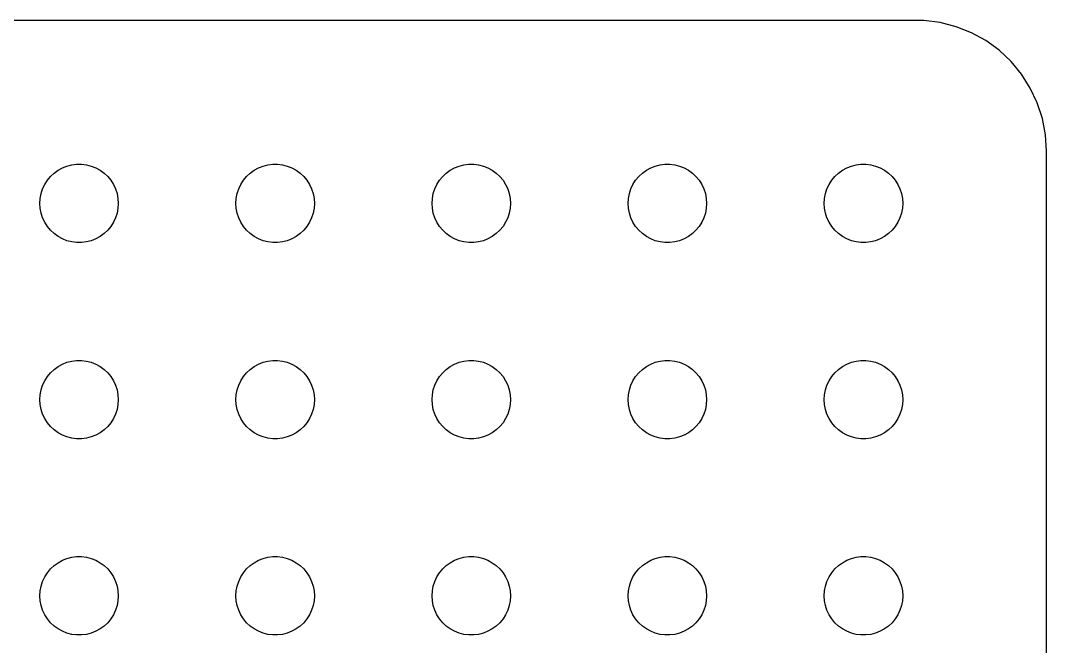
# Model space of a CAD drawing. Header units: metres. Extents: x -37 to 37, y 140 to 346.
# Drawn here: x -2.24 to 37, y 268.06 to 291.99 of the extents above; entities that cross this region are included whole.
import ezdxf

# ---------------------------------------------------------------- set-up
doc = ezdxf.new("R2010")
doc.units = ezdxf.units.M

msp = doc.modelspace()

# ---------------------------------------------------------------- linework, layer by layer
for p, q in [((32.3139, 291.99), (-32.3139, 291.99)), ((32.9369, 291.911), (32.3139, 291.99)), ((33.5451, 291.755), (32.9369, 291.911)), ((34.1289, 291.524), (33.5451, 291.755)), ((34.6791, 291.222), (34.1289, 291.524)), ((35.1871, 290.853), (34.6791, 291.222)), ((35.6448, 290.423), (35.1871, 290.853)), ((36.0451, 289.939), (35.6448, 290.423)), ((36.3815, 289.409), (36.0451, 289.939)), ((36.6489, 288.841), (36.3815, 289.409)), ((36.8429, 288.243), (36.6489, 288.841)), ((36.9606, 287.627), (36.8429, 288.243)), ((37, 287), (36.9606, 287.627)), ((37, 253), (37, 287)), ((-0.463516, 286.427), (-0.281067, 286.473)), ((-0.281067, 286.473), (-0.094177, 286.497)), ((-0.094177, 286.497), (0.094177, 286.497)), ((0.094177, 286.497), (0.281067, 286.473)), ((0.281067, 286.473), (0.463516, 286.427)), ((7.03647, 286.427), (7.21892, 286.473)), ((7.21892, 286.473), (7.40581, 286.497)), ((7.40581, 286.497), (7.59418, 286.497)), ((7.59418, 286.497), (7.78107, 286.473)), ((7.78107, 286.473), (7.96352, 286.427)), ((14.5365, 286.427), (14.7189, 286.473)), ((14.7189, 286.473), (14.9058, 286.497)), ((14.9058, 286.497), (15.0942, 286.497)), ((15.0942, 286.497), (15.2811, 286.473)), ((15.2811, 286.473), (15.4635, 286.427)), ((22.0365, 286.427), (22.2189, 286.473)), ((22.2189, 286.473), (22.4058, 286.497)), ((22.4058, 286.497), (22.5942, 286.497)), ((22.5942, 286.497), (22.7811, 286.473)), ((22.7811, 286.473), (22.9635, 286.427)), ((29.5365, 286.427), (29.7189, 286.473)), ((29.7189, 286.473), (29.9058, 286.497)), ((29.9058, 286.497), (30.0942, 286.497)), ((30.0942, 286.497), (30.2811, 286.473)), ((30.2811, 286.473), (30.4635, 286.427)), ((-1.09344, 286.027), (-0.956131, 286.156)), ((-0.956131, 286.156), (-0.803726, 286.266)), ((-0.803726, 286.266), (-0.638657, 286.357)), ((-0.638657, 286.357), (-0.463516, 286.427)), ((0.463516, 286.427), (0.638657, 286.357)), ((0.638657, 286.357), (0.803726, 286.266)), ((0.803726, 286.266), (0.956131, 286.156)), ((0.956131, 286.156), (1.09344, 286.027)), ((6.40654, 286.027), (6.54385, 286.156)), ((6.54385, 286.156), (6.69626, 286.266)), ((6.69626, 286.266), (6.86133, 286.357)), ((6.86133, 286.357), (7.03647, 286.427)), ((7.96352, 286.427), (8.13866, 286.357)), ((8.13866, 286.357), (8.30373, 286.266)), ((8.30373, 286.266), (8.45613, 286.156)), ((8.45613, 286.156), (8.59344, 286.027)), ((13.9065, 286.027), (14.0439, 286.156)), ((14.0439, 286.156), (14.1963, 286.266)), ((14.1963, 286.266), (14.3613, 286.357)), ((14.3613, 286.357), (14.5365, 286.427)), ((15.4635, 286.427), (15.6387, 286.357)), ((15.6387, 286.357), (15.8037, 286.266)), ((15.8037, 286.266), (15.9561, 286.156)), ((15.9561, 286.156), (16.0934, 286.027)), ((21.4065, 286.027), (21.5439, 286.156)), ((21.5439, 286.156), (21.6963, 286.266)), ((21.6963, 286.266), (21.8613, 286.357)), ((21.8613, 286.357), (22.0365, 286.427)), ((22.9635, 286.427), (23.1387, 286.357)), ((23.1387, 286.357), (23.3037, 286.266)), ((23.3037, 286.266), (23.4561, 286.156)), ((23.4561, 286.156), (23.5934, 286.027)), ((28.9065, 286.027), (29.0439, 286.156)), ((29.0439, 286.156), (29.1963, 286.266)), ((29.1963, 286.266), (29.3613, 286.357)), ((29.3613, 286.357), (29.5365, 286.427)), ((30.4635, 286.427), (30.6387, 286.357)), ((30.6387, 286.357), (30.8037, 286.266)), ((30.8037, 286.266), (30.9561, 286.156)), ((30.9561, 286.156), (31.0934, 286.027)), ((-1.39465, 285.552), (-1.31445, 285.723)), ((-1.31445, 285.723), (-1.21352, 285.882)), ((-1.21352, 285.882), (-1.09344, 286.027)), ((1.09344, 286.027), (1.21352, 285.882)), ((1.21352, 285.882), (1.31445, 285.723)), ((1.31445, 285.723), (1.39465, 285.552)), ((6.10533, 285.552), (6.18553, 285.723)), ((6.18553, 285.723), (6.28647, 285.882)), ((6.28647, 285.882), (6.40654, 286.027)), ((8.59344, 286.027), (8.71352, 285.882)), ((8.71352, 285.882), (8.81445, 285.723)), ((8.81445, 285.723), (8.89465, 285.552)), ((13.6053, 285.552), (13.6855, 285.723)), ((13.6855, 285.723), (13.7865, 285.882)), ((13.7865, 285.882), (13.9065, 286.027)), ((16.0934, 286.027), (16.2135, 285.882)), ((16.2135, 285.882), (16.3145, 285.723)), ((16.3145, 285.723), (16.3947, 285.552)), ((21.1053, 285.552), (21.1855, 285.723)), ((21.1855, 285.723), (21.2865, 285.882)), ((21.2865, 285.882), (21.4065, 286.027)), ((23.5934, 286.027), (23.7135, 285.882)), ((23.7135, 285.882), (23.8145, 285.723)), ((23.8145, 285.723), (23.8947, 285.552)), ((28.6053, 285.552), (28.6855, 285.723)), ((28.6855, 285.723), (28.7865, 285.882)), ((28.7865, 285.882), (28.9065, 286.027)), ((31.0934, 286.027), (31.2135, 285.882)), ((31.2135, 285.882), (31.3145, 285.723)), ((31.3145, 285.723), (31.3947, 285.552)), ((-1.48816, 285.188), (-1.45287, 285.373)), ((-1.45287, 285.373), (-1.39465, 285.552)), ((1.39465, 285.552), (1.45287, 285.373)), ((1.45287, 285.373), (1.48816, 285.188)), ((6.01183, 285.188), (6.04712, 285.373)), ((6.04712, 285.373), (6.10533, 285.552)), ((8.89465, 285.552), (8.95287, 285.373)), ((8.95287, 285.373), (8.98816, 285.188)), ((13.5118, 285.188), (13.5471, 285.373)), ((13.5471, 285.373), (13.6053, 285.552)), ((16.3947, 285.552), (16.4529, 285.373)), ((16.4529, 285.373), (16.4882, 285.188)), ((21.0118, 285.188), (21.0471, 285.373)), ((21.0471, 285.373), (21.1053, 285.552)), ((23.8947, 285.552), (23.9529, 285.373)), ((23.9529, 285.373), (23.9882, 285.188)), ((28.5118, 285.188), (28.5471, 285.373)), ((28.5471, 285.373), (28.6053, 285.552)), ((31.3947, 285.552), (31.4529, 285.373)), ((31.4529, 285.373), (31.4882, 285.188)), ((-1.5, 285), (-1.48816, 285.188)), ((-1.48816, 284.812), (-1.5, 285)), ((1.48816, 285.188), (1.5, 285)), ((1.5, 285), (1.48816, 284.812)), ((6, 285), (6.01183, 285.188)), ((6.01183, 284.812), (6, 285)), ((8.98816, 285.188), (9, 285)), ((9, 285), (8.98816, 284.812)), ((13.5, 285), (13.5118, 285.188)), ((13.5118, 284.812), (13.5, 285)), ((16.4882, 285.188), (16.5, 285)), ((16.5, 285), (16.4882, 284.812)), ((21, 285), (21.0118, 285.188)), ((21.0118, 284.812), (21, 285)), ((23.9882, 285.188), (24, 285)), ((24, 285), (23.9882, 284.812)), ((28.5, 285), (28.5118, 285.188)), ((28.5118, 284.812), (28.5, 285)), ((31.4882, 285.188), (31.5, 285)), ((31.5, 285), (31.4882, 284.812)), ((-1.45287, 284.627), (-1.48816, 284.812)), ((-1.39465, 284.448), (-1.45287, 284.627)), ((1.45287, 284.627), (1.39465, 284.448)), ((1.48816, 284.812), (1.45287, 284.627)), ((6.04712, 284.627), (6.01183, 284.812)), ((6.10533, 284.448), (6.04712, 284.627)), ((8.95287, 284.627), (8.89465, 284.448)), ((8.98816, 284.812), (8.95287, 284.627)), ((13.5471, 284.627), (13.5118, 284.812)), ((13.6053, 284.448), (13.5471, 284.627)), ((16.4529, 284.627), (16.3947, 284.448)), ((16.4882, 284.812), (16.4529, 284.627)), ((21.0471, 284.627), (21.0118, 284.812)), ((21.1053, 284.448), (21.0471, 284.627)), ((23.9529, 284.627), (23.8947, 284.448)), ((23.9882, 284.812), (23.9529, 284.627)), ((28.5471, 284.627), (28.5118, 284.812)), ((28.6053, 284.448), (28.5471, 284.627)), ((31.4529, 284.627), (31.3947, 284.448)), ((31.4882, 284.812), (31.4529, 284.627)), ((-1.31445, 284.277), (-1.39465, 284.448)), ((-1.21352, 284.118), (-1.31445, 284.277)), ((-1.09344, 283.973), (-1.21352, 284.118)), ((1.21352, 284.118), (1.09344, 283.973)), ((1.31445, 284.277), (1.21352, 284.118)), ((1.39465, 284.448), (1.31445, 284.277)), ((6.18553, 284.277), (6.10533, 284.448)), ((6.28647, 284.118), (6.18553, 284.277)), ((6.40654, 283.973), (6.28647, 284.118)), ((8.71352, 284.118), (8.59344, 283.973)), ((8.81445, 284.277), (8.71352, 284.118)), ((8.89465, 284.448), (8.81445, 284.277)), ((13.6855, 284.277), (13.6053, 284.448)), ((13.7865, 284.118), (13.6855, 284.277)), ((13.9065, 283.973), (13.7865, 284.118)), ((16.2135, 284.118), (16.0934, 283.973)), ((16.3145, 284.277), (16.2135, 284.118)), ((16.3947, 284.448), (16.3145, 284.277)), ((21.1855, 284.277), (21.1053, 284.448)), ((21.2865, 284.118), (21.1855, 284.277)), ((21.4065, 283.973), (21.2865, 284.118)), ((23.7135, 284.118), (23.5934, 283.973)), ((23.8145, 284.277), (23.7135, 284.118)), ((23.8947, 284.448), (23.8145, 284.277)), ((28.6855, 284.277), (28.6053, 284.448)), ((28.7865, 284.118), (28.6855, 284.277)), ((28.9065, 283.973), (28.7865, 284.118)), ((31.2135, 284.118), (31.0934, 283.973)), ((31.3145, 284.277), (31.2135, 284.118)), ((31.3947, 284.448), (31.3145, 284.277)), ((-0.956131, 283.844), (-1.09344, 283.973)), ((-0.803726, 283.734), (-0.956131, 283.844)), ((-0.638657, 283.643), (-0.803726, 283.734)), ((0.803726, 283.734), (0.638657, 283.643)), ((0.956131, 283.844), (0.803726, 283.734)), ((1.09344, 283.973), (0.956131, 283.844)), ((6.54385, 283.844), (6.40654, 283.973)), ((6.69626, 283.734), (6.54385, 283.844)), ((6.86133, 283.643), (6.69626, 283.734)), ((8.30373, 283.734), (8.13866, 283.643)), ((8.45613, 283.844), (8.30373, 283.734)), ((8.59344, 283.973), (8.45613, 283.844)), ((14.0439, 283.844), (13.9065, 283.973)), ((14.1963, 283.734), (14.0439, 283.844)), ((14.3613, 283.643), (14.1963, 283.734)), ((15.8037, 283.734), (15.6387, 283.643)), ((15.9561, 283.844), (15.8037, 283.734)), ((16.0934, 283.973), (15.9561, 283.844)), ((21.5439, 283.844), (21.4065, 283.973)), ((21.6963, 283.734), (21.5439, 283.844)), ((21.8613, 283.643), (21.6963, 283.734)), ((23.3037, 283.734), (23.1387, 283.643)), ((23.4561, 283.844), (23.3037, 283.734)), ((23.5934, 283.973), (23.4561, 283.844)), ((29.0439, 283.844), (28.9065, 283.973)), ((29.1963, 283.734), (29.0439, 283.844)), ((29.3613, 283.643), (29.1963, 283.734)), ((30.8037, 283.734), (30.6387, 283.643)), ((30.9561, 283.844), (30.8037, 283.734)), ((31.0934, 283.973), (30.9561, 283.844)), ((-0.463516, 283.573), (-0.638657, 283.643)), ((-0.281067, 283.527), (-0.463516, 283.573)), ((-0.094177, 283.503), (-0.281067, 283.527)), ((0.094177, 283.503), (-0.094177, 283.503)), ((0.281067, 283.527), (0.094177, 283.503)), ((0.463516, 283.573), (0.281067, 283.527)), ((0.638657, 283.643), (0.463516, 283.573)), ((7.03647, 283.573), (6.86133, 283.643)), ((7.21892, 283.527), (7.03647, 283.573)), ((7.40581, 283.503), (7.21892, 283.527)), ((7.59418, 283.503), (7.40581, 283.503)), ((7.78107, 283.527), (7.59418, 283.503)), ((7.96352, 283.573), (7.78107, 283.527)), ((8.13866, 283.643), (7.96352, 283.573)), ((14.5365, 283.573), (14.3613, 283.643)), ((14.7189, 283.527), (14.5365, 283.573)), ((14.9058, 283.503), (14.7189, 283.527)), ((15.0942, 283.503), (14.9058, 283.503)), ((15.2811, 283.527), (15.0942, 283.503)), ((15.4635, 283.573), (15.2811, 283.527)), ((15.6387, 283.643), (15.4635, 283.573)), ((22.0365, 283.573), (21.8613, 283.643)), ((22.2189, 283.527), (22.0365, 283.573)), ((22.4058, 283.503), (22.2189, 283.527)), ((22.5942, 283.503), (22.4058, 283.503)), ((22.7811, 283.527), (22.5942, 283.503)), ((22.9635, 283.573), (22.7811, 283.527)), ((23.1387, 283.643), (22.9635, 283.573)), ((29.5365, 283.573), (29.3613, 283.643)), ((29.7189, 283.527), (29.5365, 283.573)), ((29.9058, 283.503), (29.7189, 283.527)), ((30.0942, 283.503), (29.9058, 283.503)), ((30.2811, 283.527), (30.0942, 283.503)), ((30.4635, 283.573), (30.2811, 283.527)), ((30.6387, 283.643), (30.4635, 283.573)), ((-0.281067, 278.973), (-0.094177, 278.997)), ((-0.094177, 278.997), (0.094177, 278.997)), ((0.094177, 278.997), (0.281067, 278.973)), ((7.21892, 278.973), (7.40581, 278.997)), ((7.40581, 278.997), (7.59418, 278.997)), ((7.59418, 278.997), (7.78107, 278.973)), ((14.7189, 278.973), (14.9058, 278.997)), ((14.9058, 278.997), (15.0942, 278.997)), ((15.0942, 278.997), (15.2811, 278.973)), ((22.2189, 278.973), (22.4058, 278.997)), ((22.4058, 278.997), (22.5942, 278.997)), ((22.5942, 278.997), (22.7811, 278.973)), ((29.7189, 278.973), (29.9058, 278.997)), ((29.9058, 278.997), (30.0942, 278.997)), ((30.0942, 278.997), (30.2811, 278.973)), ((-1.09344, 278.527), (-0.956131, 278.656)), ((-0.956131, 278.656), (-0.803726, 278.766)), ((-0.803726, 278.766), (-0.638657, 278.857)), ((-0.638657, 278.857), (-0.463516, 278.927)), ((-0.463516, 278.927), (-0.281067, 278.973)), ((0.281067, 278.973), (0.463516, 278.927)), ((0.463516, 278.927), (0.638657, 278.857)), ((0.638657, 278.857), (0.803726, 278.766)), ((0.803726, 278.766), (0.956131, 278.656)), ((0.956131, 278.656), (1.09344, 278.527)), ((6.40654, 278.527), (6.54385, 278.656)), ((6.54385, 278.656), (6.69626, 278.766)), ((6.69626, 278.766), (6.86133, 278.857)), ((6.86133, 278.857), (7.03647, 278.927)), ((7.03647, 278.927), (7.21892, 278.973)), ((7.78107, 278.973), (7.96352, 278.927)), ((7.96352, 278.927), (8.13866, 278.857)), ((8.13866, 278.857), (8.30373, 278.766)), ((8.30373, 278.766), (8.45613, 278.656)), ((8.45613, 278.656), (8.59344, 278.527)), ((13.9065, 278.527), (14.0439, 278.656)), ((14.0439, 278.656), (14.1963, 278.766)), ((14.1963, 278.766), (14.3613, 278.857)), ((14.3613, 278.857), (14.5365, 278.927)), ((14.5365, 278.927), (14.7189, 278.973)), ((15.2811, 278.973), (15.4635, 278.927)), ((15.4635, 278.927), (15.6387, 278.857)), ((15.6387, 278.857), (15.8037, 278.766)), ((15.8037, 278.766), (15.9561, 278.656)), ((15.9561, 278.656), (16.0934, 278.527)), ((21.4065, 278.527), (21.5439, 278.656)), ((21.5439, 278.656), (21.6963, 278.766)), ((21.6963, 278.766), (21.8613, 278.857)), ((21.8613, 278.857), (22.0365, 278.927)), ((22.0365, 278.927), (22.2189, 278.973)), ((22.7811, 278.973), (22.9635, 278.927)), ((22.9635, 278.927), (23.1387, 278.857)), ((23.1387, 278.857), (23.3037, 278.766)), ((23.3037, 278.766), (23.4561, 278.656)), ((23.4561, 278.656), (23.5934, 278.527)), ((28.9065, 278.527), (29.0439, 278.656)), ((29.0439, 278.656), (29.1963, 278.766)), ((29.1963, 278.766), (29.3613, 278.857)), ((29.3613, 278.857), (29.5365, 278.927)), ((29.5365, 278.927), (29.7189, 278.973)), ((30.2811, 278.973), (30.4635, 278.927)), ((30.4635, 278.927), (30.6387, 278.857)), ((30.6387, 278.857), (30.8037, 278.766)), ((30.8037, 278.766), (30.9561, 278.656)), ((30.9561, 278.656), (31.0934, 278.527)), ((-1.39465, 278.052), (-1.31445, 278.223)), ((-1.31445, 278.223), (-1.21352, 278.382)), ((-1.21352, 278.382), (-1.09344, 278.527)), ((1.09344, 278.527), (1.21352, 278.382)), ((1.21352, 278.382), (1.31445, 278.223)), ((1.31445, 278.223), (1.39465, 278.052)), ((6.10533, 278.052), (6.18553, 278.223)), ((6.18553, 278.223), (6.28647, 278.382)), ((6.28647, 278.382), (6.40654, 278.527)), ((8.59344, 278.527), (8.71352, 278.382)), ((8.71352, 278.382), (8.81445, 278.223)), ((8.81445, 278.223), (8.89465, 278.052)), ((13.6053, 278.052), (13.6855, 278.223)), ((13.6855, 278.223), (13.7865, 278.382)), ((13.7865, 278.382), (13.9065, 278.527)), ((16.0934, 278.527), (16.2135, 278.382)), ((16.2135, 278.382), (16.3145, 278.223)), ((16.3145, 278.223), (16.3947, 278.052)), ((21.1053, 278.052), (21.1855, 278.223)), ((21.1855, 278.223), (21.2865, 278.382)), ((21.2865, 278.382), (21.4065, 278.527)), ((23.5934, 278.527), (23.7135, 278.382)), ((23.7135, 278.382), (23.8145, 278.223)), ((23.8145, 278.223), (23.8947, 278.052)), ((28.6053, 278.052), (28.6855, 278.223)), ((28.6855, 278.223), (28.7865, 278.382)), ((28.7865, 278.382), (28.9065, 278.527)), ((31.0934, 278.527), (31.2135, 278.382)), ((31.2135, 278.382), (31.3145, 278.223)), ((31.3145, 278.223), (31.3947, 278.052)), ((-1.48816, 277.688), (-1.45287, 277.873)), ((-1.45287, 277.873), (-1.39465, 278.052)), ((1.39465, 278.052), (1.45287, 277.873)), ((1.45287, 277.873), (1.48816, 277.688)), ((6.01183, 277.688), (6.04712, 277.873)), ((6.04712, 277.873), (6.10533, 278.052)), ((8.89465, 278.052), (8.95287, 277.873)), ((8.95287, 277.873), (8.98816, 277.688)), ((13.5118, 277.688), (13.5471, 277.873)), ((13.5471, 277.873), (13.6053, 278.052)), ((16.3947, 278.052), (16.4529, 277.873)), ((16.4529, 277.873), (16.4882, 277.688)), ((21.0118, 277.688), (21.0471, 277.873)), ((21.0471, 277.873), (21.1053, 278.052)), ((23.8947, 278.052), (23.9529, 277.873)), ((23.9529, 277.873), (23.9882, 277.688)), ((28.5118, 277.688), (28.5471, 277.873)), ((28.5471, 277.873), (28.6053, 278.052)), ((31.3947, 278.052), (31.4529, 277.873)), ((31.4529, 277.873), (31.4882, 277.688)), ((-1.5, 277.5), (-1.48816, 277.688)), ((-1.48816, 277.312), (-1.5, 277.5)), ((1.48816, 277.688), (1.5, 277.5)), ((1.5, 277.5), (1.48816, 277.312)), ((6, 277.5), (6.01183, 277.688)), ((6.01183, 277.312), (6, 277.5)), ((8.98816, 277.688), (9, 277.5)), ((9, 277.5), (8.98816, 277.312)), ((13.5, 277.5), (13.5118, 277.688)), ((13.5118, 277.312), (13.5, 277.5)), ((16.4882, 277.688), (16.5, 277.5)), ((16.5, 277.5), (16.4882, 277.312)), ((21, 277.5), (21.0118, 277.688)), ((21.0118, 277.312), (21, 277.5)), ((23.9882, 277.688), (24, 277.5)), ((24, 277.5), (23.9882, 277.312)), ((28.5, 277.5), (28.5118, 277.688)), ((28.5118, 277.312), (28.5, 277.5)), ((31.4882, 277.688), (31.5, 277.5)), ((31.5, 277.5), (31.4882, 277.312)), ((-1.45287, 277.127), (-1.48816, 277.312)), ((-1.39465, 276.948), (-1.45287, 277.127)), ((1.45287, 277.127), (1.39465, 276.948)), ((1.48816, 277.312), (1.45287, 277.127)), ((6.04712, 277.127), (6.01183, 277.312)), ((6.10533, 276.948), (6.04712, 277.127)), ((8.95287, 277.127), (8.89465, 276.948)), ((8.98816, 277.312), (8.95287, 277.127)), ((13.5471, 277.127), (13.5118, 277.312)), ((13.6053, 276.948), (13.5471, 277.127)), ((16.4529, 277.127), (16.3947, 276.948)), ((16.4882, 277.312), (16.4529, 277.127)), ((21.0471, 277.127), (21.0118, 277.312)), ((21.1053, 276.948), (21.0471, 277.127)), ((23.9529, 277.127), (23.8947, 276.948)), ((23.9882, 277.312), (23.9529, 277.127)), ((28.5471, 277.127), (28.5118, 277.312)), ((28.6053, 276.948), (28.5471, 277.127)), ((31.4529, 277.127), (31.3947, 276.948)), ((31.4882, 277.312), (31.4529, 277.127)), ((-1.31445, 276.777), (-1.39465, 276.948)), ((-1.21352, 276.618), (-1.31445, 276.777)), ((1.31445, 276.777), (1.21352, 276.618)), ((1.39465, 276.948), (1.31445, 276.777)), ((6.18553, 276.777), (6.10533, 276.948)), ((6.28647, 276.618), (6.18553, 276.777)), ((8.81445, 276.777), (8.71352, 276.618)), ((8.89465, 276.948), (8.81445, 276.777)), ((13.6855, 276.777), (13.6053, 276.948)), ((13.7865, 276.618), (13.6855, 276.777)), ((16.3145, 276.777), (16.2135, 276.618)), ((16.3947, 276.948), (16.3145, 276.777)), ((21.1855, 276.777), (21.1053, 276.948)), ((21.2865, 276.618), (21.1855, 276.777)), ((23.8145, 276.777), (23.7135, 276.618)), ((23.8947, 276.948), (23.8145, 276.777)), ((28.6855, 276.777), (28.6053, 276.948)), ((28.7865, 276.618), (28.6855, 276.777)), ((31.3145, 276.777), (31.2135, 276.618)), ((31.3947, 276.948), (31.3145, 276.777)), ((-1.09344, 276.473), (-1.21352, 276.618)), ((-0.956131, 276.344), (-1.09344, 276.473)), ((-0.803726, 276.234), (-0.956131, 276.344)), ((0.956131, 276.344), (0.803726, 276.234)), ((1.09344, 276.473), (0.956131, 276.344)), ((1.21352, 276.618), (1.09344, 276.473)), ((6.40654, 276.473), (6.28647, 276.618)), ((6.54385, 276.344), (6.40654, 276.473)), ((6.69626, 276.234), (6.54385, 276.344)), ((8.45613, 276.344), (8.30373, 276.234)), ((8.59344, 276.473), (8.45613, 276.344)), ((8.71352, 276.618), (8.59344, 276.473)), ((13.9065, 276.473), (13.7865, 276.618)), ((14.0439, 276.344), (13.9065, 276.473)), ((14.1963, 276.234), (14.0439, 276.344)), ((15.9561, 276.344), (15.8037, 276.234)), ((16.0934, 276.473), (15.9561, 276.344)), ((16.2135, 276.618), (16.0934, 276.473)), ((21.4065, 276.473), (21.2865, 276.618)), ((21.5439, 276.344), (21.4065, 276.473)), ((21.6963, 276.234), (21.5439, 276.344)), ((23.4561, 276.344), (23.3037, 276.234)), ((23.5934, 276.473), (23.4561, 276.344)), ((23.7135, 276.618), (23.5934, 276.473)), ((28.9065, 276.473), (28.7865, 276.618)), ((29.0439, 276.344), (28.9065, 276.473)), ((29.1963, 276.234), (29.0439, 276.344)), ((30.9561, 276.344), (30.8037, 276.234)), ((31.0934, 276.473), (30.9561, 276.344)), ((31.2135, 276.618), (31.0934, 276.473)), ((-0.638657, 276.143), (-0.803726, 276.234)), ((-0.463516, 276.073), (-0.638657, 276.143)), ((-0.281067, 276.027), (-0.463516, 276.073)), ((-0.094177, 276.003), (-0.281067, 276.027)), ((0.094177, 276.003), (-0.094177, 276.003)), ((0.281067, 276.027), (0.094177, 276.003)), ((0.463516, 276.073), (0.281067, 276.027)), ((0.638657, 276.143), (0.463516, 276.073)), ((0.803726, 276.234), (0.638657, 276.143)), ((6.86133, 276.143), (6.69626, 276.234)), ((7.03647, 276.073), (6.86133, 276.143)), ((7.21892, 276.027), (7.03647, 276.073)), ((7.40581, 276.003), (7.21892, 276.027)), ((7.59418, 276.003), (7.40581, 276.003)), ((7.78107, 276.027), (7.59418, 276.003)), ((7.96352, 276.073), (7.78107, 276.027)), ((8.13866, 276.143), (7.96352, 276.073)), ((8.30373, 276.234), (8.13866, 276.143)), ((14.3613, 276.143), (14.1963, 276.234)), ((14.5365, 276.073), (14.3613, 276.143)), ((14.7189, 276.027), (14.5365, 276.073)), ((14.9058, 276.003), (14.7189, 276.027)), ((15.0942, 276.003), (14.9058, 276.003)), ((15.2811, 276.027), (15.0942, 276.003)), ((15.4635, 276.073), (15.2811, 276.027)), ((15.6387, 276.143), (15.4635, 276.073)), ((15.8037, 276.234), (15.6387, 276.143)), ((21.8613, 276.143), (21.6963, 276.234)), ((22.0365, 276.073), (21.8613, 276.143)), ((22.2189, 276.027), (22.0365, 276.073)), ((22.4058, 276.003), (22.2189, 276.027)), ((22.5942, 276.003), (22.4058, 276.003)), ((22.7811, 276.027), (22.5942, 276.003)), ((22.9635, 276.073), (22.7811, 276.027)), ((23.1387, 276.143), (22.9635, 276.073)), ((23.3037, 276.234), (23.1387, 276.143)), ((29.3613, 276.143), (29.1963, 276.234)), ((29.5365, 276.073), (29.3613, 276.143)), ((29.7189, 276.027), (29.5365, 276.073)), ((29.9058, 276.003), (29.7189, 276.027)), ((30.0942, 276.003), (29.9058, 276.003)), ((30.2811, 276.027), (30.0942, 276.003)), ((30.4635, 276.073), (30.2811, 276.027)), ((30.6387, 276.143), (30.4635, 276.073)), ((30.8037, 276.234), (30.6387, 276.143)), ((-1.09344, 271.027), (-0.956131, 271.156)), ((-0.956131, 271.156), (-0.803726, 271.266)), ((-0.803726, 271.266), (-0.638657, 271.357)), ((-0.638657, 271.357), (-0.463516, 271.427)), ((-0.463516, 271.427), (-0.281067, 271.473)), ((-0.281067, 271.473), (-0.094177, 271.497)), ((-0.094177, 271.497), (0.094177, 271.497)), ((0.094177, 271.497), (0.281067, 271.473)), ((0.281067, 271.473), (0.463516, 271.427)), ((0.463516, 271.427), (0.638657, 271.357)), ((0.638657, 271.357), (0.803726, 271.266)), ((0.803726, 271.266), (0.956131, 271.156)), ((0.956131, 271.156), (1.09344, 271.027)), ((6.40654, 271.027), (6.54385, 271.156)), ((6.54385, 271.156), (6.69626, 271.266)), ((6.69626, 271.266), (6.86133, 271.357)), ((6.86133, 271.357), (7.03647, 271.427)), ((7.03647, 271.427), (7.21892, 271.473)), ((7.21892, 271.473), (7.40581, 271.497)), ((7.40581, 271.497), (7.59418, 271.497)), ((7.59418, 271.497), (7.78107, 271.473)), ((7.78107, 271.473), (7.96352, 271.427)), ((7.96352, 271.427), (8.13866, 271.357)), ((8.13866, 271.357), (8.30373, 271.266)), ((8.30373, 271.266), (8.45613, 271.156)), ((8.45613, 271.156), (8.59344, 271.027)), ((13.9065, 271.027), (14.0439, 271.156)), ((14.0439, 271.156), (14.1963, 271.266)), ((14.1963, 271.266), (14.3613, 271.357)), ((14.3613, 271.357), (14.5365, 271.427)), ((14.5365, 271.427), (14.7189, 271.473)), ((14.7189, 271.473), (14.9058, 271.497)), ((14.9058, 271.497), (15.0942, 271.497)), ((15.0942, 271.497), (15.2811, 271.473)), ((15.2811, 271.473), (15.4635, 271.427)), ((15.4635, 271.427), (15.6387, 271.357)), ((15.6387, 271.357), (15.8037, 271.266)), ((15.8037, 271.266), (15.9561, 271.156)), ((15.9561, 271.156), (16.0934, 271.027)), ((21.4065, 271.027), (21.5439, 271.156)), ((21.5439, 271.156), (21.6963, 271.266)), ((21.6963, 271.266), (21.8613, 271.357)), ((21.8613, 271.357), (22.0365, 271.427)), ((22.0365, 271.427), (22.2189, 271.473)), ((22.2189, 271.473), (22.4058, 271.497)), ((22.4058, 271.497), (22.5942, 271.497)), ((22.5942, 271.497), (22.7811, 271.473)), ((22.7811, 271.473), (22.9635, 271.427)), ((22.9635, 271.427), (23.1387, 271.357)), ((23.1387, 271.357), (23.3037, 271.266)), ((23.3037, 271.266), (23.4561, 271.156)), ((23.4561, 271.156), (23.5934, 271.027)), ((28.9065, 271.027), (29.0439, 271.156)), ((29.0439, 271.156), (29.1963, 271.266)), ((29.1963, 271.266), (29.3613, 271.357)), ((29.3613, 271.357), (29.5365, 271.427)), ((29.5365, 271.427), (29.7189, 271.473)), ((29.7189, 271.473), (29.9058, 271.497)), ((29.9058, 271.497), (30.0942, 271.497)), ((30.0942, 271.497), (30.2811, 271.473)), ((30.2811, 271.473), (30.4635, 271.427)), ((30.4635, 271.427), (30.6387, 271.357)), ((30.6387, 271.357), (30.8037, 271.266)), ((30.8037, 271.266), (30.9561, 271.156)), ((30.9561, 271.156), (31.0934, 271.027)), ((-1.31445, 270.723), (-1.21352, 270.882)), ((-1.21352, 270.882), (-1.09344, 271.027)), ((1.09344, 271.027), (1.21352, 270.882)), ((1.21352, 270.882), (1.31445, 270.723)), ((6.18553, 270.723), (6.28647, 270.882)), ((6.28647, 270.882), (6.40654, 271.027)), ((8.59344, 271.027), (8.71352, 270.882)), ((8.71352, 270.882), (8.81445, 270.723)), ((13.6855, 270.723), (13.7865, 270.882)), ((13.7865, 270.882), (13.9065, 271.027)), ((16.0934, 271.027), (16.2135, 270.882)), ((16.2135, 270.882), (16.3145, 270.723)), ((21.1855, 270.723), (21.2865, 270.882)), ((21.2865, 270.882), (21.4065, 271.027)), ((23.5934, 271.027), (23.7135, 270.882)), ((23.7135, 270.882), (23.8145, 270.723)), ((28.6855, 270.723), (28.7865, 270.882)), ((28.7865, 270.882), (28.9065, 271.027)), ((31.0934, 271.027), (31.2135, 270.882)), ((31.2135, 270.882), (31.3145, 270.723)), ((-1.48816, 270.188), (-1.45287, 270.373)), ((-1.45287, 270.373), (-1.39465, 270.552)), ((-1.39465, 270.552), (-1.31445, 270.723)), ((1.31445, 270.723), (1.39465, 270.552)), ((1.39465, 270.552), (1.45287, 270.373)), ((1.45287, 270.373), (1.48816, 270.188)), ((6.01183, 270.188), (6.04712, 270.373)), ((6.04712, 270.373), (6.10533, 270.552)), ((6.10533, 270.552), (6.18553, 270.723)), ((8.81445, 270.723), (8.89465, 270.552)), ((8.89465, 270.552), (8.95287, 270.373)), ((8.95287, 270.373), (8.98816, 270.188)), ((13.5118, 270.188), (13.5471, 270.373)), ((13.5471, 270.373), (13.6053, 270.552)), ((13.6053, 270.552), (13.6855, 270.723)), ((16.3145, 270.723), (16.3947, 270.552)), ((16.3947, 270.552), (16.4529, 270.373)), ((16.4529, 270.373), (16.4882, 270.188)), ((21.0118, 270.188), (21.0471, 270.373)), ((21.0471, 270.373), (21.1053, 270.552)), ((21.1053, 270.552), (21.1855, 270.723)), ((23.8145, 270.723), (23.8947, 270.552)), ((23.8947, 270.552), (23.9529, 270.373)), ((23.9529, 270.373), (23.9882, 270.188)), ((28.5118, 270.188), (28.5471, 270.373)), ((28.5471, 270.373), (28.6053, 270.552)), ((28.6053, 270.552), (28.6855, 270.723)), ((31.3145, 270.723), (31.3947, 270.552)), ((31.3947, 270.552), (31.4529, 270.373)), ((31.4529, 270.373), (31.4882, 270.188)), ((-1.5, 270), (-1.48816, 270.188)), ((-1.48816, 269.812), (-1.5, 270)), ((1.48816, 270.188), (1.5, 270)), ((1.5, 270), (1.48816, 269.812)), ((6, 270), (6.01183, 270.188)), ((6.01183, 269.812), (6, 270)), ((8.98816, 270.188), (9, 270)), ((9, 270), (8.98816, 269.812)), ((13.5, 270), (13.5118, 270.188)), ((13.5118, 269.812), (13.5, 270)), ((16.4882, 270.188), (16.5, 270)), ((16.5, 270), (16.4882, 269.812)), ((21, 270), (21.0118, 270.188)), ((21.0118, 269.812), (21, 270)), ((23.9882, 270.188), (24, 270)), ((24, 270), (23.9882, 269.812)), ((28.5, 270), (28.5118, 270.188)), ((28.5118, 269.812), (28.5, 270)), ((31.4882, 270.188), (31.5, 270)), ((31.5, 270), (31.4882, 269.812)), ((-1.45287, 269.627), (-1.48816, 269.812)), ((-1.39465, 269.448), (-1.45287, 269.627)), ((1.45287, 269.627), (1.39465, 269.448)), ((1.48816, 269.812), (1.45287, 269.627)), ((6.04712, 269.627), (6.01183, 269.812)), ((6.10533, 269.448), (6.04712, 269.627)), ((8.95287, 269.627), (8.89465, 269.448)), ((8.98816, 269.812), (8.95287, 269.627)), ((13.5471, 269.627), (13.5118, 269.812)), ((13.6053, 269.448), (13.5471, 269.627)), ((16.4529, 269.627), (16.3947, 269.448)), ((16.4882, 269.812), (16.4529, 269.627)), ((21.0471, 269.627), (21.0118, 269.812)), ((21.1053, 269.448), (21.0471, 269.627)), ((23.9529, 269.627), (23.8947, 269.448)), ((23.9882, 269.812), (23.9529, 269.627)), ((28.5471, 269.627), (28.5118, 269.812)), ((28.6053, 269.448), (28.5471, 269.627)), ((31.4529, 269.627), (31.3947, 269.448)), ((31.4882, 269.812), (31.4529, 269.627)), ((-1.31445, 269.277), (-1.39465, 269.448)), ((-1.21352, 269.118), (-1.31445, 269.277)), ((1.31445, 269.277), (1.21352, 269.118)), ((1.39465, 269.448), (1.31445, 269.277)), ((6.18553, 269.277), (6.10533, 269.448)), ((6.28647, 269.118), (6.18553, 269.277)), ((8.81445, 269.277), (8.71352, 269.118)), ((8.89465, 269.448), (8.81445, 269.277)), ((13.6855, 269.277), (13.6053, 269.448)), ((13.7865, 269.118), (13.6855, 269.277)), ((16.3145, 269.277), (16.2135, 269.118)), ((16.3947, 269.448), (16.3145, 269.277)), ((21.1855, 269.277), (21.1053, 269.448)), ((21.2865, 269.118), (21.1855, 269.277)), ((23.8145, 269.277), (23.7135, 269.118)), ((23.8947, 269.448), (23.8145, 269.277)), ((28.6855, 269.277), (28.6053, 269.448)), ((28.7865, 269.118), (28.6855, 269.277)), ((31.3145, 269.277), (31.2135, 269.118)), ((31.3947, 269.448), (31.3145, 269.277)), ((-1.09344, 268.973), (-1.21352, 269.118)), ((-0.956131, 268.844), (-1.09344, 268.973)), ((-0.803726, 268.734), (-0.956131, 268.844)), ((0.956131, 268.844), (0.803726, 268.734)), ((1.09344, 268.973), (0.956131, 268.844)), ((1.21352, 269.118), (1.09344, 268.973)), ((6.40654, 268.973), (6.28647, 269.118)), ((6.54385, 268.844), (6.40654, 268.973)), ((6.69626, 268.734), (6.54385, 268.844)), ((8.45613, 268.844), (8.30373, 268.734)), ((8.59344, 268.973), (8.45613, 268.844)), ((8.71352, 269.118), (8.59344, 268.973)), ((13.9065, 268.973), (13.7865, 269.118)), ((14.0439, 268.844), (13.9065, 268.973)), ((14.1963, 268.734), (14.0439, 268.844)), ((15.9561, 268.844), (15.8037, 268.734)), ((16.0934, 268.973), (15.9561, 268.844)), ((16.2135, 269.118), (16.0934, 268.973)), ((21.4065, 268.973), (21.2865, 269.118)), ((21.5439, 268.844), (21.4065, 268.973)), ((21.6963, 268.734), (21.5439, 268.844)), ((23.4561, 268.844), (23.3037, 268.734)), ((23.5934, 268.973), (23.4561, 268.844)), ((23.7135, 269.118), (23.5934, 268.973)), ((28.9065, 268.973), (28.7865, 269.118)), ((29.0439, 268.844), (28.9065, 268.973)), ((29.1963, 268.734), (29.0439, 268.844)), ((30.9561, 268.844), (30.8037, 268.734)), ((31.0934, 268.973), (30.9561, 268.844)), ((31.2135, 269.118), (31.0934, 268.973)), ((-0.638657, 268.643), (-0.803726, 268.734)), ((-0.463516, 268.573), (-0.638657, 268.643)), ((-0.281067, 268.527), (-0.463516, 268.573)), ((-0.094177, 268.503), (-0.281067, 268.527)), ((0.094177, 268.503), (-0.094177, 268.503)), ((0.281067, 268.527), (0.094177, 268.503)), ((0.463516, 268.573), (0.281067, 268.527)), ((0.638657, 268.643), (0.463516, 268.573)), ((0.803726, 268.734), (0.638657, 268.643)), ((6.86133, 268.643), (6.69626, 268.734)), ((7.03647, 268.573), (6.86133, 268.643)), ((7.21892, 268.527), (7.03647, 268.573)), ((7.40581, 268.503), (7.21892, 268.527)), ((7.59418, 268.503), (7.40581, 268.503)), ((7.78107, 268.527), (7.59418, 268.503)), ((7.96352, 268.573), (7.78107, 268.527)), ((8.13866, 268.643), (7.96352, 268.573)), ((8.30373, 268.734), (8.13866, 268.643)), ((14.3613, 268.643), (14.1963, 268.734)), ((14.5365, 268.573), (14.3613, 268.643)), ((14.7189, 268.527), (14.5365, 268.573)), ((14.9058, 268.503), (14.7189, 268.527)), ((15.0942, 268.503), (14.9058, 268.503)), ((15.2811, 268.527), (15.0942, 268.503)), ((15.4635, 268.573), (15.2811, 268.527)), ((15.6387, 268.643), (15.4635, 268.573)), ((15.8037, 268.734), (15.6387, 268.643)), ((21.8613, 268.643), (21.6963, 268.734)), ((22.0365, 268.573), (21.8613, 268.643)), ((22.2189, 268.527), (22.0365, 268.573)), ((22.4058, 268.503), (22.2189, 268.527)), ((22.5942, 268.503), (22.4058, 268.503)), ((22.7811, 268.527), (22.5942, 268.503)), ((22.9635, 268.573), (22.7811, 268.527)), ((23.1387, 268.643), (22.9635, 268.573)), ((23.3037, 268.734), (23.1387, 268.643)), ((29.3613, 268.643), (29.1963, 268.734)), ((29.5365, 268.573), (29.3613, 268.643)), ((29.7189, 268.527), (29.5365, 268.573)), ((29.9058, 268.503), (29.7189, 268.527)), ((30.0942, 268.503), (29.9058, 268.503)), ((30.2811, 268.527), (30.0942, 268.503)), ((30.4635, 268.573), (30.2811, 268.527)), ((30.6387, 268.643), (30.4635, 268.573)), ((30.8037, 268.734), (30.6387, 268.643))]:
    msp.add_line(p, q)

doc.saveas('drawing.dxf')
